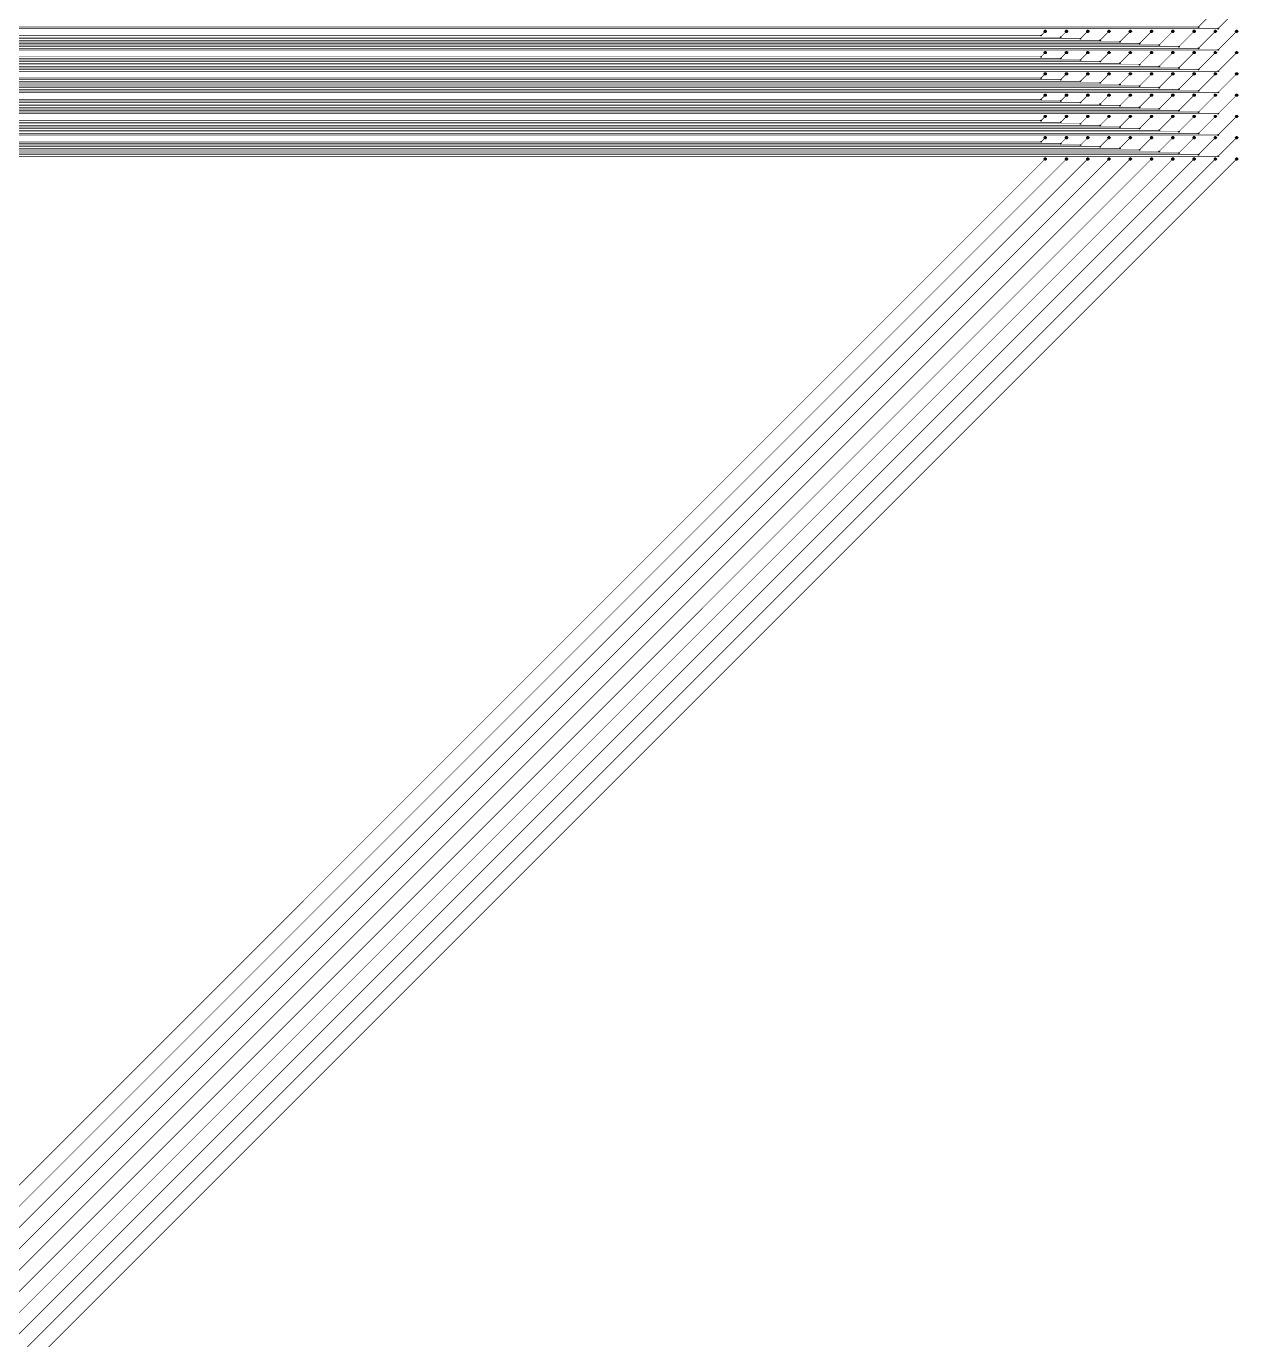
# Model space of a CAD drawing. Extents: x -22715 to 22715, y -22715 to 22715.
# Drawn here: x -5741 to -45, y -10102 to -3926 of the extents above; entities that cross this region are included whole.
import ezdxf

# ---------------------------------------------------------------- set-up
doc = ezdxf.new("R2010")
doc.units = 0
doc.layers.add('L0D0_0', color=2, linetype='CONTINUOUS')

# ---------------------------------------------------------------- blocks, each defined once
blk = doc.blocks.new('LGA400C100P20X20_2000X2000X0_1')
at = {"layer": 'L0D0_0'}
for points in [[(-9.51, -3.55), (-9.528, -3.542), (-9.542, -3.528), (-9.55, -3.51), (-9.55, -3.49), (-9.542, -3.472), (-9.528, -3.458), (-9.51, -3.45), (-9.49, -3.45), (-9.472, -3.458), (-9.458, -3.472), (-9.45, -3.49), (-9.45, -3.51), (-9.458, -3.528), (-9.472, -3.542), (-9.49, -3.55)], [(-8.51, -3.55), (-8.528, -3.542), (-8.542, -3.528), (-8.55, -3.51), (-8.55, -3.49), (-8.542, -3.472), (-8.528, -3.458), (-8.51, -3.45), (-8.49, -3.45), (-8.472, -3.458), (-8.458, -3.472), (-8.45, -3.49), (-8.45, -3.51), (-8.458, -3.528), (-8.472, -3.542), (-8.49, -3.55)], [(-7.51, -3.55), (-7.528, -3.542), (-7.542, -3.528), (-7.55, -3.51), (-7.55, -3.49), (-7.542, -3.472), (-7.528, -3.458), (-7.51, -3.45), (-7.49, -3.45), (-7.472, -3.458), (-7.458, -3.472), (-7.45, -3.49), (-7.45, -3.51), (-7.458, -3.528), (-7.472, -3.542), (-7.49, -3.55)], [(-6.51, -3.55), (-6.528, -3.542), (-6.542, -3.528), (-6.55, -3.51), (-6.55, -3.49), (-6.542, -3.472), (-6.528, -3.458), (-6.51, -3.45), (-6.49, -3.45), (-6.472, -3.458), (-6.458, -3.472), (-6.45, -3.49), (-6.45, -3.51), (-6.458, -3.528), (-6.472, -3.542), (-6.49, -3.55)], [(-5.51, -3.55), (-5.528, -3.542), (-5.542, -3.528), (-5.55, -3.51), (-5.55, -3.49), (-5.542, -3.472), (-5.528, -3.458), (-5.51, -3.45), (-5.49, -3.45), (-5.472, -3.458), (-5.458, -3.472), (-5.45, -3.49), (-5.45, -3.51), (-5.458, -3.528), (-5.472, -3.542), (-5.49, -3.55)], [(-4.51, -3.55), (-4.528, -3.542), (-4.542, -3.528), (-4.55, -3.51), (-4.55, -3.49), (-4.542, -3.472), (-4.528, -3.458), (-4.51, -3.45), (-4.49, -3.45), (-4.472, -3.458), (-4.458, -3.472), (-4.45, -3.49), (-4.45, -3.51), (-4.458, -3.528), (-4.472, -3.542), (-4.49, -3.55)], [(-3.51, -3.55), (-3.528, -3.542), (-3.542, -3.528), (-3.55, -3.51), (-3.55, -3.49), (-3.542, -3.472), (-3.528, -3.458), (-3.51, -3.45), (-3.49, -3.45), (-3.472, -3.458), (-3.458, -3.472), (-3.45, -3.49), (-3.45, -3.51), (-3.458, -3.528), (-3.472, -3.542), (-3.49, -3.55)], [(-2.51, -3.55), (-2.528, -3.542), (-2.542, -3.528), (-2.55, -3.51), (-2.55, -3.49), (-2.542, -3.472), (-2.528, -3.458), (-2.51, -3.45), (-2.49, -3.45), (-2.472, -3.458), (-2.458, -3.472), (-2.45, -3.49), (-2.45, -3.51), (-2.458, -3.528), (-2.472, -3.542), (-2.49, -3.55)], [(-1.51, -3.55), (-1.528, -3.542), (-1.542, -3.528), (-1.55, -3.51), (-1.55, -3.49), (-1.542, -3.472), (-1.528, -3.458), (-1.51, -3.45), (-1.49, -3.45), (-1.472, -3.458), (-1.458, -3.472), (-1.45, -3.49), (-1.45, -3.51), (-1.458, -3.528), (-1.472, -3.542), (-1.49, -3.55)], [(-0.51, -3.55), (-0.528, -3.542), (-0.542, -3.528), (-0.55, -3.51), (-0.55, -3.49), (-0.542, -3.472), (-0.528, -3.458), (-0.51, -3.45), (-0.49, -3.45), (-0.472, -3.458), (-0.458, -3.472), (-0.45, -3.49), (-0.45, -3.51), (-0.458, -3.528), (-0.472, -3.542), (-0.49, -3.55)], [(-9.51, -4.55), (-9.528, -4.542), (-9.542, -4.528), (-9.55, -4.51), (-9.55, -4.49), (-9.542, -4.472), (-9.528, -4.458), (-9.51, -4.45), (-9.49, -4.45), (-9.472, -4.458), (-9.458, -4.472), (-9.45, -4.49), (-9.45, -4.51), (-9.458, -4.528), (-9.472, -4.542), (-9.49, -4.55)], [(-8.51, -4.55), (-8.528, -4.542), (-8.542, -4.528), (-8.55, -4.51), (-8.55, -4.49), (-8.542, -4.472), (-8.528, -4.458), (-8.51, -4.45), (-8.49, -4.45), (-8.472, -4.458), (-8.458, -4.472), (-8.45, -4.49), (-8.45, -4.51), (-8.458, -4.528), (-8.472, -4.542), (-8.49, -4.55)], [(-7.51, -4.55), (-7.528, -4.542), (-7.542, -4.528), (-7.55, -4.51), (-7.55, -4.49), (-7.542, -4.472), (-7.528, -4.458), (-7.51, -4.45), (-7.49, -4.45), (-7.472, -4.458), (-7.458, -4.472), (-7.45, -4.49), (-7.45, -4.51), (-7.458, -4.528), (-7.472, -4.542), (-7.49, -4.55)], [(-6.51, -4.55), (-6.528, -4.542), (-6.542, -4.528), (-6.55, -4.51), (-6.55, -4.49), (-6.542, -4.472), (-6.528, -4.458), (-6.51, -4.45), (-6.49, -4.45), (-6.472, -4.458), (-6.458, -4.472), (-6.45, -4.49), (-6.45, -4.51), (-6.458, -4.528), (-6.472, -4.542), (-6.49, -4.55)], [(-5.51, -4.55), (-5.528, -4.542), (-5.542, -4.528), (-5.55, -4.51), (-5.55, -4.49), (-5.542, -4.472), (-5.528, -4.458), (-5.51, -4.45), (-5.49, -4.45), (-5.472, -4.458), (-5.458, -4.472), (-5.45, -4.49), (-5.45, -4.51), (-5.458, -4.528), (-5.472, -4.542), (-5.49, -4.55)], [(-4.51, -4.55), (-4.528, -4.542), (-4.542, -4.528), (-4.55, -4.51), (-4.55, -4.49), (-4.542, -4.472), (-4.528, -4.458), (-4.51, -4.45), (-4.49, -4.45), (-4.472, -4.458), (-4.458, -4.472), (-4.45, -4.49), (-4.45, -4.51), (-4.458, -4.528), (-4.472, -4.542), (-4.49, -4.55)], [(-3.51, -4.55), (-3.528, -4.542), (-3.542, -4.528), (-3.55, -4.51), (-3.55, -4.49), (-3.542, -4.472), (-3.528, -4.458), (-3.51, -4.45), (-3.49, -4.45), (-3.472, -4.458), (-3.458, -4.472), (-3.45, -4.49), (-3.45, -4.51), (-3.458, -4.528), (-3.472, -4.542), (-3.49, -4.55)], [(-2.51, -4.55), (-2.528, -4.542), (-2.542, -4.528), (-2.55, -4.51), (-2.55, -4.49), (-2.542, -4.472), (-2.528, -4.458), (-2.51, -4.45), (-2.49, -4.45), (-2.472, -4.458), (-2.458, -4.472), (-2.45, -4.49), (-2.45, -4.51), (-2.458, -4.528), (-2.472, -4.542), (-2.49, -4.55)], [(-1.51, -4.55), (-1.528, -4.542), (-1.542, -4.528), (-1.55, -4.51), (-1.55, -4.49), (-1.542, -4.472), (-1.528, -4.458), (-1.51, -4.45), (-1.49, -4.45), (-1.472, -4.458), (-1.458, -4.472), (-1.45, -4.49), (-1.45, -4.51), (-1.458, -4.528), (-1.472, -4.542), (-1.49, -4.55)], [(-0.51, -4.55), (-0.528, -4.542), (-0.542, -4.528), (-0.55, -4.51), (-0.55, -4.49), (-0.542, -4.472), (-0.528, -4.458), (-0.51, -4.45), (-0.49, -4.45), (-0.472, -4.458), (-0.458, -4.472), (-0.45, -4.49), (-0.45, -4.51), (-0.458, -4.528), (-0.472, -4.542), (-0.49, -4.55)], [(-9.51, -5.55), (-9.528, -5.542), (-9.542, -5.528), (-9.55, -5.51), (-9.55, -5.49), (-9.542, -5.472), (-9.528, -5.458), (-9.51, -5.45), (-9.49, -5.45), (-9.472, -5.458), (-9.458, -5.472), (-9.45, -5.49), (-9.45, -5.51), (-9.458, -5.528), (-9.472, -5.542), (-9.49, -5.55)], [(-8.51, -5.55), (-8.528, -5.542), (-8.542, -5.528), (-8.55, -5.51), (-8.55, -5.49), (-8.542, -5.472), (-8.528, -5.458), (-8.51, -5.45), (-8.49, -5.45), (-8.472, -5.458), (-8.458, -5.472), (-8.45, -5.49), (-8.45, -5.51), (-8.458, -5.528), (-8.472, -5.542), (-8.49, -5.55)], [(-7.51, -5.55), (-7.528, -5.542), (-7.542, -5.528), (-7.55, -5.51), (-7.55, -5.49), (-7.542, -5.472), (-7.528, -5.458), (-7.51, -5.45), (-7.49, -5.45), (-7.472, -5.458), (-7.458, -5.472), (-7.45, -5.49), (-7.45, -5.51), (-7.458, -5.528), (-7.472, -5.542), (-7.49, -5.55)], [(-6.51, -5.55), (-6.528, -5.542), (-6.542, -5.528), (-6.55, -5.51), (-6.55, -5.49), (-6.542, -5.472), (-6.528, -5.458), (-6.51, -5.45), (-6.49, -5.45), (-6.472, -5.458), (-6.458, -5.472), (-6.45, -5.49), (-6.45, -5.51), (-6.458, -5.528), (-6.472, -5.542), (-6.49, -5.55)], [(-5.51, -5.55), (-5.528, -5.542), (-5.542, -5.528), (-5.55, -5.51), (-5.55, -5.49), (-5.542, -5.472), (-5.528, -5.458), (-5.51, -5.45), (-5.49, -5.45), (-5.472, -5.458), (-5.458, -5.472), (-5.45, -5.49), (-5.45, -5.51), (-5.458, -5.528), (-5.472, -5.542), (-5.49, -5.55)], [(-4.51, -5.55), (-4.528, -5.542), (-4.542, -5.528), (-4.55, -5.51), (-4.55, -5.49), (-4.542, -5.472), (-4.528, -5.458), (-4.51, -5.45), (-4.49, -5.45), (-4.472, -5.458), (-4.458, -5.472), (-4.45, -5.49), (-4.45, -5.51), (-4.458, -5.528), (-4.472, -5.542), (-4.49, -5.55)], [(-3.51, -5.55), (-3.528, -5.542), (-3.542, -5.528), (-3.55, -5.51), (-3.55, -5.49), (-3.542, -5.472), (-3.528, -5.458), (-3.51, -5.45), (-3.49, -5.45), (-3.472, -5.458), (-3.458, -5.472), (-3.45, -5.49), (-3.45, -5.51), (-3.458, -5.528), (-3.472, -5.542), (-3.49, -5.55)], [(-2.51, -5.55), (-2.528, -5.542), (-2.542, -5.528), (-2.55, -5.51), (-2.55, -5.49), (-2.542, -5.472), (-2.528, -5.458), (-2.51, -5.45), (-2.49, -5.45), (-2.472, -5.458), (-2.458, -5.472), (-2.45, -5.49), (-2.45, -5.51), (-2.458, -5.528), (-2.472, -5.542), (-2.49, -5.55)], [(-1.51, -5.55), (-1.528, -5.542), (-1.542, -5.528), (-1.55, -5.51), (-1.55, -5.49), (-1.542, -5.472), (-1.528, -5.458), (-1.51, -5.45), (-1.49, -5.45), (-1.472, -5.458), (-1.458, -5.472), (-1.45, -5.49), (-1.45, -5.51), (-1.458, -5.528), (-1.472, -5.542), (-1.49, -5.55)], [(-0.51, -5.55), (-0.528, -5.542), (-0.542, -5.528), (-0.55, -5.51), (-0.55, -5.49), (-0.542, -5.472), (-0.528, -5.458), (-0.51, -5.45), (-0.49, -5.45), (-0.472, -5.458), (-0.458, -5.472), (-0.45, -5.49), (-0.45, -5.51), (-0.458, -5.528), (-0.472, -5.542), (-0.49, -5.55)], [(-9.51, -6.55), (-9.528, -6.542), (-9.542, -6.528), (-9.55, -6.51), (-9.55, -6.49), (-9.542, -6.472), (-9.528, -6.458), (-9.51, -6.45), (-9.49, -6.45), (-9.472, -6.458), (-9.458, -6.472), (-9.45, -6.49), (-9.45, -6.51), (-9.458, -6.528), (-9.472, -6.542), (-9.49, -6.55)], [(-8.51, -6.55), (-8.528, -6.542), (-8.542, -6.528), (-8.55, -6.51), (-8.55, -6.49), (-8.542, -6.472), (-8.528, -6.458), (-8.51, -6.45), (-8.49, -6.45), (-8.472, -6.458), (-8.458, -6.472), (-8.45, -6.49), (-8.45, -6.51), (-8.458, -6.528), (-8.472, -6.542), (-8.49, -6.55)], [(-7.51, -6.55), (-7.528, -6.542), (-7.542, -6.528), (-7.55, -6.51), (-7.55, -6.49), (-7.542, -6.472), (-7.528, -6.458), (-7.51, -6.45), (-7.49, -6.45), (-7.472, -6.458), (-7.458, -6.472), (-7.45, -6.49), (-7.45, -6.51), (-7.458, -6.528), (-7.472, -6.542), (-7.49, -6.55)], [(-6.51, -6.55), (-6.528, -6.542), (-6.542, -6.528), (-6.55, -6.51), (-6.55, -6.49), (-6.542, -6.472), (-6.528, -6.458), (-6.51, -6.45), (-6.49, -6.45), (-6.472, -6.458), (-6.458, -6.472), (-6.45, -6.49), (-6.45, -6.51), (-6.458, -6.528), (-6.472, -6.542), (-6.49, -6.55)], [(-5.51, -6.55), (-5.528, -6.542), (-5.542, -6.528), (-5.55, -6.51), (-5.55, -6.49), (-5.542, -6.472), (-5.528, -6.458), (-5.51, -6.45), (-5.49, -6.45), (-5.472, -6.458), (-5.458, -6.472), (-5.45, -6.49), (-5.45, -6.51), (-5.458, -6.528), (-5.472, -6.542), (-5.49, -6.55)], [(-4.51, -6.55), (-4.528, -6.542), (-4.542, -6.528), (-4.55, -6.51), (-4.55, -6.49), (-4.542, -6.472), (-4.528, -6.458), (-4.51, -6.45), (-4.49, -6.45), (-4.472, -6.458), (-4.458, -6.472), (-4.45, -6.49), (-4.45, -6.51), (-4.458, -6.528), (-4.472, -6.542), (-4.49, -6.55)], [(-3.51, -6.55), (-3.528, -6.542), (-3.542, -6.528), (-3.55, -6.51), (-3.55, -6.49), (-3.542, -6.472), (-3.528, -6.458), (-3.51, -6.45), (-3.49, -6.45), (-3.472, -6.458), (-3.458, -6.472), (-3.45, -6.49), (-3.45, -6.51), (-3.458, -6.528), (-3.472, -6.542), (-3.49, -6.55)], [(-2.51, -6.55), (-2.528, -6.542), (-2.542, -6.528), (-2.55, -6.51), (-2.55, -6.49), (-2.542, -6.472), (-2.528, -6.458), (-2.51, -6.45), (-2.49, -6.45), (-2.472, -6.458), (-2.458, -6.472), (-2.45, -6.49), (-2.45, -6.51), (-2.458, -6.528), (-2.472, -6.542), (-2.49, -6.55)], [(-1.51, -6.55), (-1.528, -6.542), (-1.542, -6.528), (-1.55, -6.51), (-1.55, -6.49), (-1.542, -6.472), (-1.528, -6.458), (-1.51, -6.45), (-1.49, -6.45), (-1.472, -6.458), (-1.458, -6.472), (-1.45, -6.49), (-1.45, -6.51), (-1.458, -6.528), (-1.472, -6.542), (-1.49, -6.55)], [(-0.51, -6.55), (-0.528, -6.542), (-0.542, -6.528), (-0.55, -6.51), (-0.55, -6.49), (-0.542, -6.472), (-0.528, -6.458), (-0.51, -6.45), (-0.49, -6.45), (-0.472, -6.458), (-0.458, -6.472), (-0.45, -6.49), (-0.45, -6.51), (-0.458, -6.528), (-0.472, -6.542), (-0.49, -6.55)], [(-9.51, -7.55), (-9.528, -7.542), (-9.542, -7.528), (-9.55, -7.51), (-9.55, -7.49), (-9.542, -7.472), (-9.528, -7.458), (-9.51, -7.45), (-9.49, -7.45), (-9.472, -7.458), (-9.458, -7.472), (-9.45, -7.49), (-9.45, -7.51), (-9.458, -7.528), (-9.472, -7.542), (-9.49, -7.55)], [(-8.51, -7.55), (-8.528, -7.542), (-8.542, -7.528), (-8.55, -7.51), (-8.55, -7.49), (-8.542, -7.472), (-8.528, -7.458), (-8.51, -7.45), (-8.49, -7.45), (-8.472, -7.458), (-8.458, -7.472), (-8.45, -7.49), (-8.45, -7.51), (-8.458, -7.528), (-8.472, -7.542), (-8.49, -7.55)], [(-7.51, -7.55), (-7.528, -7.542), (-7.542, -7.528), (-7.55, -7.51), (-7.55, -7.49), (-7.542, -7.472), (-7.528, -7.458), (-7.51, -7.45), (-7.49, -7.45), (-7.472, -7.458), (-7.458, -7.472), (-7.45, -7.49), (-7.45, -7.51), (-7.458, -7.528), (-7.472, -7.542), (-7.49, -7.55)], [(-6.51, -7.55), (-6.528, -7.542), (-6.542, -7.528), (-6.55, -7.51), (-6.55, -7.49), (-6.542, -7.472), (-6.528, -7.458), (-6.51, -7.45), (-6.49, -7.45), (-6.472, -7.458), (-6.458, -7.472), (-6.45, -7.49), (-6.45, -7.51), (-6.458, -7.528), (-6.472, -7.542), (-6.49, -7.55)], [(-5.51, -7.55), (-5.528, -7.542), (-5.542, -7.528), (-5.55, -7.51), (-5.55, -7.49), (-5.542, -7.472), (-5.528, -7.458), (-5.51, -7.45), (-5.49, -7.45), (-5.472, -7.458), (-5.458, -7.472), (-5.45, -7.49), (-5.45, -7.51), (-5.458, -7.528), (-5.472, -7.542), (-5.49, -7.55)], [(-4.51, -7.55), (-4.528, -7.542), (-4.542, -7.528), (-4.55, -7.51), (-4.55, -7.49), (-4.542, -7.472), (-4.528, -7.458), (-4.51, -7.45), (-4.49, -7.45), (-4.472, -7.458), (-4.458, -7.472), (-4.45, -7.49), (-4.45, -7.51), (-4.458, -7.528), (-4.472, -7.542), (-4.49, -7.55)], [(-3.51, -7.55), (-3.528, -7.542), (-3.542, -7.528), (-3.55, -7.51), (-3.55, -7.49), (-3.542, -7.472), (-3.528, -7.458), (-3.51, -7.45), (-3.49, -7.45), (-3.472, -7.458), (-3.458, -7.472), (-3.45, -7.49), (-3.45, -7.51), (-3.458, -7.528), (-3.472, -7.542), (-3.49, -7.55)], [(-2.51, -7.55), (-2.528, -7.542), (-2.542, -7.528), (-2.55, -7.51), (-2.55, -7.49), (-2.542, -7.472), (-2.528, -7.458), (-2.51, -7.45), (-2.49, -7.45), (-2.472, -7.458), (-2.458, -7.472), (-2.45, -7.49), (-2.45, -7.51), (-2.458, -7.528), (-2.472, -7.542), (-2.49, -7.55)], [(-1.51, -7.55), (-1.528, -7.542), (-1.542, -7.528), (-1.55, -7.51), (-1.55, -7.49), (-1.542, -7.472), (-1.528, -7.458), (-1.51, -7.45), (-1.49, -7.45), (-1.472, -7.458), (-1.458, -7.472), (-1.45, -7.49), (-1.45, -7.51), (-1.458, -7.528), (-1.472, -7.542), (-1.49, -7.55)], [(-0.51, -7.55), (-0.528, -7.542), (-0.542, -7.528), (-0.55, -7.51), (-0.55, -7.49), (-0.542, -7.472), (-0.528, -7.458), (-0.51, -7.45), (-0.49, -7.45), (-0.472, -7.458), (-0.458, -7.472), (-0.45, -7.49), (-0.45, -7.51), (-0.458, -7.528), (-0.472, -7.542), (-0.49, -7.55)], [(-9.51, -8.55), (-9.528, -8.542), (-9.542, -8.528), (-9.55, -8.51), (-9.55, -8.49), (-9.542, -8.472), (-9.528, -8.458), (-9.51, -8.45), (-9.49, -8.45), (-9.472, -8.458), (-9.458, -8.472), (-9.45, -8.49), (-9.45, -8.51), (-9.458, -8.528), (-9.472, -8.542), (-9.49, -8.55)], [(-8.51, -8.55), (-8.528, -8.542), (-8.542, -8.528), (-8.55, -8.51), (-8.55, -8.49), (-8.542, -8.472), (-8.528, -8.458), (-8.51, -8.45), (-8.49, -8.45), (-8.472, -8.458), (-8.458, -8.472), (-8.45, -8.49), (-8.45, -8.51), (-8.458, -8.528), (-8.472, -8.542), (-8.49, -8.55)], [(-7.51, -8.55), (-7.528, -8.542), (-7.542, -8.528), (-7.55, -8.51), (-7.55, -8.49), (-7.542, -8.472), (-7.528, -8.458), (-7.51, -8.45), (-7.49, -8.45), (-7.472, -8.458), (-7.458, -8.472), (-7.45, -8.49), (-7.45, -8.51), (-7.458, -8.528), (-7.472, -8.542), (-7.49, -8.55)], [(-6.51, -8.55), (-6.528, -8.542), (-6.542, -8.528), (-6.55, -8.51), (-6.55, -8.49), (-6.542, -8.472), (-6.528, -8.458), (-6.51, -8.45), (-6.49, -8.45), (-6.472, -8.458), (-6.458, -8.472), (-6.45, -8.49), (-6.45, -8.51), (-6.458, -8.528), (-6.472, -8.542), (-6.49, -8.55)], [(-5.51, -8.55), (-5.528, -8.542), (-5.542, -8.528), (-5.55, -8.51), (-5.55, -8.49), (-5.542, -8.472), (-5.528, -8.458), (-5.51, -8.45), (-5.49, -8.45), (-5.472, -8.458), (-5.458, -8.472), (-5.45, -8.49), (-5.45, -8.51), (-5.458, -8.528), (-5.472, -8.542), (-5.49, -8.55)], [(-4.51, -8.55), (-4.528, -8.542), (-4.542, -8.528), (-4.55, -8.51), (-4.55, -8.49), (-4.542, -8.472), (-4.528, -8.458), (-4.51, -8.45), (-4.49, -8.45), (-4.472, -8.458), (-4.458, -8.472), (-4.45, -8.49), (-4.45, -8.51), (-4.458, -8.528), (-4.472, -8.542), (-4.49, -8.55)], [(-3.51, -8.55), (-3.528, -8.542), (-3.542, -8.528), (-3.55, -8.51), (-3.55, -8.49), (-3.542, -8.472), (-3.528, -8.458), (-3.51, -8.45), (-3.49, -8.45), (-3.472, -8.458), (-3.458, -8.472), (-3.45, -8.49), (-3.45, -8.51), (-3.458, -8.528), (-3.472, -8.542), (-3.49, -8.55)], [(-2.51, -8.55), (-2.528, -8.542), (-2.542, -8.528), (-2.55, -8.51), (-2.55, -8.49), (-2.542, -8.472), (-2.528, -8.458), (-2.51, -8.45), (-2.49, -8.45), (-2.472, -8.458), (-2.458, -8.472), (-2.45, -8.49), (-2.45, -8.51), (-2.458, -8.528), (-2.472, -8.542), (-2.49, -8.55)], [(-1.51, -8.55), (-1.528, -8.542), (-1.542, -8.528), (-1.55, -8.51), (-1.55, -8.49), (-1.542, -8.472), (-1.528, -8.458), (-1.51, -8.45), (-1.49, -8.45), (-1.472, -8.458), (-1.458, -8.472), (-1.45, -8.49), (-1.45, -8.51), (-1.458, -8.528), (-1.472, -8.542), (-1.49, -8.55)], [(-0.51, -8.55), (-0.528, -8.542), (-0.542, -8.528), (-0.55, -8.51), (-0.55, -8.49), (-0.542, -8.472), (-0.528, -8.458), (-0.51, -8.45), (-0.49, -8.45), (-0.472, -8.458), (-0.458, -8.472), (-0.45, -8.49), (-0.45, -8.51), (-0.458, -8.528), (-0.472, -8.542), (-0.49, -8.55)], [(-9.51, -9.55), (-9.528, -9.542), (-9.542, -9.528), (-9.55, -9.51), (-9.55, -9.49), (-9.542, -9.472), (-9.528, -9.458), (-9.51, -9.45), (-9.49, -9.45), (-9.472, -9.458), (-9.458, -9.472), (-9.45, -9.49), (-9.45, -9.51), (-9.458, -9.528), (-9.472, -9.542), (-9.49, -9.55)], [(-8.51, -9.55), (-8.528, -9.542), (-8.542, -9.528), (-8.55, -9.51), (-8.55, -9.49), (-8.542, -9.472), (-8.528, -9.458), (-8.51, -9.45), (-8.49, -9.45), (-8.472, -9.458), (-8.458, -9.472), (-8.45, -9.49), (-8.45, -9.51), (-8.458, -9.528), (-8.472, -9.542), (-8.49, -9.55)], [(-7.51, -9.55), (-7.528, -9.542), (-7.542, -9.528), (-7.55, -9.51), (-7.55, -9.49), (-7.542, -9.472), (-7.528, -9.458), (-7.51, -9.45), (-7.49, -9.45), (-7.472, -9.458), (-7.458, -9.472), (-7.45, -9.49), (-7.45, -9.51), (-7.458, -9.528), (-7.472, -9.542), (-7.49, -9.55)], [(-6.51, -9.55), (-6.528, -9.542), (-6.542, -9.528), (-6.55, -9.51), (-6.55, -9.49), (-6.542, -9.472), (-6.528, -9.458), (-6.51, -9.45), (-6.49, -9.45), (-6.472, -9.458), (-6.458, -9.472), (-6.45, -9.49), (-6.45, -9.51), (-6.458, -9.528), (-6.472, -9.542), (-6.49, -9.55)], [(-5.51, -9.55), (-5.528, -9.542), (-5.542, -9.528), (-5.55, -9.51), (-5.55, -9.49), (-5.542, -9.472), (-5.528, -9.458), (-5.51, -9.45), (-5.49, -9.45), (-5.472, -9.458), (-5.458, -9.472), (-5.45, -9.49), (-5.45, -9.51), (-5.458, -9.528), (-5.472, -9.542), (-5.49, -9.55)], [(-4.51, -9.55), (-4.528, -9.542), (-4.542, -9.528), (-4.55, -9.51), (-4.55, -9.49), (-4.542, -9.472), (-4.528, -9.458), (-4.51, -9.45), (-4.49, -9.45), (-4.472, -9.458), (-4.458, -9.472), (-4.45, -9.49), (-4.45, -9.51), (-4.458, -9.528), (-4.472, -9.542), (-4.49, -9.55)], [(-3.51, -9.55), (-3.528, -9.542), (-3.542, -9.528), (-3.55, -9.51), (-3.55, -9.49), (-3.542, -9.472), (-3.528, -9.458), (-3.51, -9.45), (-3.49, -9.45), (-3.472, -9.458), (-3.458, -9.472), (-3.45, -9.49), (-3.45, -9.51), (-3.458, -9.528), (-3.472, -9.542), (-3.49, -9.55)], [(-2.51, -9.55), (-2.528, -9.542), (-2.542, -9.528), (-2.55, -9.51), (-2.55, -9.49), (-2.542, -9.472), (-2.528, -9.458), (-2.51, -9.45), (-2.49, -9.45), (-2.472, -9.458), (-2.458, -9.472), (-2.45, -9.49), (-2.45, -9.51), (-2.458, -9.528), (-2.472, -9.542), (-2.49, -9.55)], [(-1.51, -9.55), (-1.528, -9.542), (-1.542, -9.528), (-1.55, -9.51), (-1.55, -9.49), (-1.542, -9.472), (-1.528, -9.458), (-1.51, -9.45), (-1.49, -9.45), (-1.472, -9.458), (-1.458, -9.472), (-1.45, -9.49), (-1.45, -9.51), (-1.458, -9.528), (-1.472, -9.542), (-1.49, -9.55)], [(-0.51, -9.55), (-0.528, -9.542), (-0.542, -9.528), (-0.55, -9.51), (-0.55, -9.49), (-0.542, -9.472), (-0.528, -9.458), (-0.51, -9.45), (-0.49, -9.45), (-0.472, -9.458), (-0.458, -9.472), (-0.45, -9.49), (-0.45, -9.51), (-0.458, -9.528), (-0.472, -9.542), (-0.49, -9.55)]]:
    blk.add_lwpolyline(points, close=True, dxfattribs=at)

msp = doc.modelspace()

# ---------------------------------------------------------------- linework, layer by layer
at = {"layer": 'L0D0_0', "const_width": 3}
for points in [[(-230, -3930), (-150, -3850)], [(-137.5, -3937.5), (-50, -3850)], [(-21730, -3930), (-230, -3930)], [(-21537.5, -3937.5), (-137.5, -3937.5)], [(-970, -3970), (-950, -3950)], [(-877.5, -3977.5), (-850, -3950)], [(-785, -3985), (-750, -3950)], [(-692.5, -3992.5), (-650, -3950)], [(-600, -4000), (-550, -3950)], [(-507.5, -4007.5), (-450, -3950)], [(-415, -4015), (-350, -3950)], [(-322.5, -4022.5), (-250, -3950)], [(-230, -4030), (-150, -3950)], [(-137.5, -4037.5), (-50, -3950)], [(-14700.5, -3970), (-970, -3970)], [(-14697.4, -3977.5), (-877.5, -3977.5)], [(-14694.2, -3985), (-785, -3985)], [(-14691.1, -3992.5), (-692.5, -3992.5)], [(-14688, -4000), (-600, -4000)], [(-14684.9, -4007.5), (-507.5, -4007.5)], [(-14681.8, -4015), (-415, -4015)], [(-14678.7, -4022.5), (-322.5, -4022.5)], [(-14675.6, -4030), (-230, -4030)], [(-14672.5, -4037.5), (-137.5, -4037.5)], [(-13890.5, -4070), (-970, -4070)], [(-970, -4070), (-950, -4050)], [(-877.5, -4077.5), (-850, -4050)], [(-785, -4085), (-750, -4050)], [(-692.5, -4092.5), (-650, -4050)], [(-600, -4100), (-550, -4050)], [(-507.5, -4107.5), (-450, -4050)], [(-415, -4115), (-350, -4050)], [(-322.5, -4122.5), (-250, -4050)], [(-230, -4130), (-150, -4050)], [(-137.5, -4137.5), (-50, -4050)], [(-13887.4, -4077.5), (-877.5, -4077.5)], [(-13884.2, -4085), (-785, -4085)], [(-13881.1, -4092.5), (-692.5, -4092.5)], [(-13878, -4100), (-600, -4100)], [(-13874.9, -4107.5), (-507.5, -4107.5)], [(-13871.8, -4115), (-415, -4115)], [(-13868.7, -4122.5), (-322.5, -4122.5)], [(-13865.6, -4130), (-230, -4130)], [(-13862.5, -4137.5), (-137.5, -4137.5)], [(-13005.5, -4170), (-970, -4170)], [(-13002.4, -4177.5), (-877.5, -4177.5)], [(-12999.3, -4185), (-785, -4185)], [(-12996.1, -4192.5), (-692.5, -4192.5)], [(-12993, -4200), (-600, -4200)], [(-970, -4170), (-950, -4150)], [(-877.5, -4177.5), (-850, -4150)], [(-785, -4185), (-750, -4150)], [(-692.5, -4192.5), (-650, -4150)], [(-600, -4200), (-550, -4150)], [(-507.5, -4207.5), (-450, -4150)], [(-415, -4215), (-350, -4150)], [(-322.5, -4222.5), (-250, -4150)], [(-230, -4230), (-150, -4150)], [(-137.5, -4237.5), (-50, -4150)], [(-12989.9, -4207.5), (-507.5, -4207.5)], [(-12986.8, -4215), (-415, -4215)], [(-12983.7, -4222.5), (-322.5, -4222.5)], [(-12980.6, -4230), (-230, -4230)], [(-12977.5, -4237.5), (-137.5, -4237.5)], [(-970, -4270), (-950, -4250)], [(-877.5, -4277.5), (-850, -4250)], [(-785, -4285), (-750, -4250)], [(-692.5, -4292.5), (-650, -4250)], [(-600, -4300), (-550, -4250)], [(-507.5, -4307.5), (-450, -4250)], [(-415, -4315), (-350, -4250)], [(-322.5, -4322.5), (-250, -4250)], [(-230, -4330), (-150, -4250)], [(-137.5, -4337.5), (-50, -4250)], [(-12165.5, -4270), (-970, -4270)], [(-12162.4, -4277.5), (-877.5, -4277.5)], [(-12159.3, -4285), (-785, -4285)], [(-12156.1, -4292.5), (-692.5, -4292.5)], [(-12153, -4300), (-600, -4300)], [(-12149.9, -4307.5), (-507.5, -4307.5)], [(-12146.8, -4315), (-415, -4315)], [(-12143.7, -4322.5), (-322.5, -4322.5)], [(-12140.6, -4330), (-230, -4330)], [(-12137.5, -4337.5), (-137.5, -4337.5)], [(-11208, -4370), (-970, -4370)], [(-11204.9, -4377.5), (-877.5, -4377.5)], [(-11201.7, -4385), (-785, -4385)], [(-970, -4370), (-950, -4350)], [(-877.5, -4377.5), (-850, -4350)], [(-785, -4385), (-750, -4350)], [(-692.5, -4392.5), (-650, -4350)], [(-600, -4400), (-550, -4350)], [(-507.5, -4407.5), (-450, -4350)], [(-415, -4415), (-350, -4350)], [(-322.5, -4422.5), (-250, -4350)], [(-230, -4430), (-150, -4350)], [(-137.5, -4437.5), (-50, -4350)], [(-11198.6, -4392.5), (-692.5, -4392.5)], [(-11195.5, -4400), (-600, -4400)], [(-11192.4, -4407.5), (-507.5, -4407.5)], [(-11189.3, -4415), (-415, -4415)], [(-11186.2, -4422.5), (-322.5, -4422.5)], [(-11183.1, -4430), (-230, -4430)], [(-11180, -4437.5), (-137.5, -4437.5)], [(-10280.5, -4470), (-970, -4470)], [(-10277.4, -4477.5), (-877.5, -4477.5)], [(-10274.2, -4485), (-785, -4485)], [(-10271.1, -4492.5), (-692.5, -4492.5)], [(-10268, -4500), (-600, -4500)], [(-10264.9, -4507.5), (-507.5, -4507.5)], [(-970, -4470), (-950, -4450)], [(-877.5, -4477.5), (-850, -4450)], [(-785, -4485), (-750, -4450)], [(-692.5, -4492.5), (-650, -4450)], [(-600, -4500), (-550, -4450)], [(-507.5, -4507.5), (-450, -4450)], [(-415, -4515), (-350, -4450)], [(-322.5, -4522.5), (-250, -4450)], [(-230, -4530), (-150, -4450)], [(-137.5, -4537.5), (-50, -4450)], [(-13215, -17715), (-50, -4550)], [(-13215, -17615), (-150, -4550)], [(-13215, -17515), (-250, -4550)], [(-13215, -17415), (-350, -4550)], [(-13215, -17315), (-450, -4550)], [(-13215, -17215), (-550, -4550)], [(-13215, -17115), (-650, -4550)], [(-13215, -17015), (-750, -4550)], [(-13215, -16915), (-850, -4550)], [(-13215, -16815), (-950, -4550)], [(-10261.8, -4515), (-415, -4515)], [(-10258.7, -4522.5), (-322.5, -4522.5)], [(-10255.6, -4530), (-230, -4530)], [(-10252.5, -4537.5), (-137.5, -4537.5)]]:
    msp.add_lwpolyline(points, dxfattribs=at)
at = {"layer": 'L0D0_0'}
for points in [[(-950, -3951.7), (-951.4, -3950.8), (-951.4, -3949.2), (-950, -3948.3), (-948.5, -3949.2), (-948.5, -3950.8)], [(-850, -3951.7), (-851.4, -3950.8), (-851.4, -3949.2), (-850, -3948.3), (-848.5, -3949.2), (-848.5, -3950.8)], [(-750, -3951.7), (-751.4, -3950.8), (-751.4, -3949.2), (-750, -3948.3), (-748.5, -3949.2), (-748.5, -3950.8)], [(-650, -3951.7), (-651.4, -3950.8), (-651.4, -3949.2), (-650, -3948.3), (-648.5, -3949.2), (-648.5, -3950.8)], [(-550, -3951.7), (-551.4, -3950.8), (-551.4, -3949.2), (-550, -3948.3), (-548.5, -3949.2), (-548.5, -3950.8)], [(-450, -3951.7), (-451.4, -3950.8), (-451.4, -3949.2), (-450, -3948.3), (-448.5, -3949.2), (-448.5, -3950.8)], [(-350, -3951.7), (-351.5, -3950.8), (-351.5, -3949.2), (-350, -3948.3), (-348.6, -3949.2), (-348.6, -3950.8)], [(-250, -3951.7), (-251.5, -3950.8), (-251.5, -3949.2), (-250, -3948.3), (-248.6, -3949.2), (-248.6, -3950.8)], [(-230, -3931.7), (-231.4, -3930.8), (-231.4, -3929.2), (-230, -3928.3), (-228.5, -3929.2), (-228.5, -3930.8)], [(-230, -3931.7), (-231.4, -3930.8), (-231.4, -3929.2), (-230, -3928.3), (-228.5, -3929.2), (-228.5, -3930.8)], [(-150, -3951.7), (-151.5, -3950.8), (-151.5, -3949.2), (-150, -3948.3), (-148.6, -3949.2), (-148.6, -3950.8)], [(-137.5, -3939.2), (-138.9, -3938.3), (-138.9, -3936.7), (-137.5, -3935.8), (-136, -3936.7), (-136, -3938.3)], [(-137.5, -3939.2), (-138.9, -3938.3), (-138.9, -3936.7), (-137.5, -3935.8), (-136, -3936.7), (-136, -3938.3)], [(-50, -3951.7), (-51.5, -3950.8), (-51.5, -3949.2), (-50, -3948.3), (-48.6, -3949.2), (-48.6, -3950.8)], [(-970, -3971.7), (-971.4, -3970.8), (-971.4, -3969.2), (-970, -3968.3), (-968.5, -3969.2), (-968.5, -3970.8)], [(-970, -3971.7), (-971.4, -3970.8), (-971.4, -3969.2), (-970, -3968.3), (-968.5, -3969.2), (-968.5, -3970.8)], [(-877.5, -3979.2), (-878.9, -3978.3), (-878.9, -3976.7), (-877.5, -3975.8), (-876, -3976.7), (-876, -3978.3)], [(-877.5, -3979.2), (-878.9, -3978.3), (-878.9, -3976.7), (-877.5, -3975.8), (-876, -3976.7), (-876, -3978.3)], [(-785, -3986.7), (-786.4, -3985.8), (-786.4, -3984.2), (-785, -3983.3), (-783.5, -3984.2), (-783.5, -3985.8)], [(-785, -3986.7), (-786.4, -3985.8), (-786.4, -3984.2), (-785, -3983.3), (-783.5, -3984.2), (-783.5, -3985.8)], [(-692.5, -3994.2), (-693.9, -3993.3), (-693.9, -3991.7), (-692.5, -3990.8), (-691, -3991.7), (-691, -3993.3)], [(-692.5, -3994.2), (-693.9, -3993.3), (-693.9, -3991.7), (-692.5, -3990.8), (-691, -3991.7), (-691, -3993.3)], [(-600, -4001.7), (-601.4, -4000.8), (-601.4, -3999.2), (-600, -3998.3), (-598.5, -3999.2), (-598.5, -4000.8)], [(-600, -4001.7), (-601.4, -4000.8), (-601.4, -3999.2), (-600, -3998.3), (-598.5, -3999.2), (-598.5, -4000.8)], [(-507.5, -4009.2), (-508.9, -4008.3), (-508.9, -4006.7), (-507.5, -4005.8), (-506, -4006.7), (-506, -4008.3)], [(-507.5, -4009.2), (-508.9, -4008.3), (-508.9, -4006.7), (-507.5, -4005.8), (-506, -4006.7), (-506, -4008.3)], [(-415, -4016.7), (-416.4, -4015.8), (-416.4, -4014.2), (-415, -4013.3), (-413.5, -4014.2), (-413.5, -4015.8)], [(-415, -4016.7), (-416.4, -4015.8), (-416.4, -4014.2), (-415, -4013.3), (-413.5, -4014.2), (-413.5, -4015.8)], [(-970, -4071.7), (-971.4, -4070.8), (-971.4, -4069.2), (-970, -4068.3), (-968.5, -4069.2), (-968.5, -4070.8)], [(-970, -4071.7), (-971.4, -4070.8), (-971.4, -4069.2), (-970, -4068.3), (-968.5, -4069.2), (-968.5, -4070.8)], [(-950, -4051.7), (-951.4, -4050.8), (-951.4, -4049.2), (-950, -4048.3), (-948.5, -4049.2), (-948.5, -4050.8)], [(-850, -4051.7), (-851.4, -4050.8), (-851.4, -4049.2), (-850, -4048.3), (-848.5, -4049.2), (-848.5, -4050.8)], [(-750, -4051.7), (-751.4, -4050.8), (-751.4, -4049.2), (-750, -4048.3), (-748.5, -4049.2), (-748.5, -4050.8)], [(-650, -4051.7), (-651.4, -4050.8), (-651.4, -4049.2), (-650, -4048.3), (-648.5, -4049.2), (-648.5, -4050.8)], [(-550, -4051.7), (-551.4, -4050.8), (-551.4, -4049.2), (-550, -4048.3), (-548.5, -4049.2), (-548.5, -4050.8)], [(-450, -4051.7), (-451.4, -4050.8), (-451.4, -4049.2), (-450, -4048.3), (-448.5, -4049.2), (-448.5, -4050.8)], [(-350, -4051.7), (-351.5, -4050.8), (-351.5, -4049.2), (-350, -4048.3), (-348.6, -4049.2), (-348.6, -4050.8)], [(-322.5, -4024.2), (-323.9, -4023.3), (-323.9, -4021.7), (-322.5, -4020.8), (-321, -4021.7), (-321, -4023.3)], [(-322.5, -4024.2), (-323.9, -4023.3), (-323.9, -4021.7), (-322.5, -4020.8), (-321, -4021.7), (-321, -4023.3)], [(-250, -4051.7), (-251.5, -4050.8), (-251.5, -4049.2), (-250, -4048.3), (-248.6, -4049.2), (-248.6, -4050.8)], [(-230, -4031.7), (-231.4, -4030.8), (-231.4, -4029.2), (-230, -4028.3), (-228.5, -4029.2), (-228.5, -4030.8)], [(-230, -4031.7), (-231.4, -4030.8), (-231.4, -4029.2), (-230, -4028.3), (-228.5, -4029.2), (-228.5, -4030.8)], [(-150, -4051.7), (-151.5, -4050.8), (-151.5, -4049.2), (-150, -4048.3), (-148.6, -4049.2), (-148.6, -4050.8)], [(-137.5, -4039.2), (-138.9, -4038.3), (-138.9, -4036.7), (-137.5, -4035.8), (-136, -4036.7), (-136, -4038.3)], [(-137.5, -4039.2), (-138.9, -4038.3), (-138.9, -4036.7), (-137.5, -4035.8), (-136, -4036.7), (-136, -4038.3)], [(-50, -4051.7), (-51.5, -4050.8), (-51.5, -4049.2), (-50, -4048.3), (-48.6, -4049.2), (-48.6, -4050.8)], [(-877.5, -4079.2), (-878.9, -4078.3), (-878.9, -4076.7), (-877.5, -4075.8), (-876, -4076.7), (-876, -4078.3)], [(-877.5, -4079.2), (-878.9, -4078.3), (-878.9, -4076.7), (-877.5, -4075.8), (-876, -4076.7), (-876, -4078.3)], [(-785, -4086.7), (-786.4, -4085.8), (-786.4, -4084.2), (-785, -4083.3), (-783.5, -4084.2), (-783.5, -4085.8)], [(-785, -4086.7), (-786.4, -4085.8), (-786.4, -4084.2), (-785, -4083.3), (-783.5, -4084.2), (-783.5, -4085.8)], [(-692.5, -4094.2), (-693.9, -4093.3), (-693.9, -4091.7), (-692.5, -4090.8), (-691, -4091.7), (-691, -4093.3)], [(-692.5, -4094.2), (-693.9, -4093.3), (-693.9, -4091.7), (-692.5, -4090.8), (-691, -4091.7), (-691, -4093.3)], [(-600, -4101.7), (-601.4, -4100.8), (-601.4, -4099.2), (-600, -4098.3), (-598.5, -4099.2), (-598.5, -4100.8)], [(-600, -4101.7), (-601.4, -4100.8), (-601.4, -4099.2), (-600, -4098.3), (-598.5, -4099.2), (-598.5, -4100.8)], [(-507.5, -4109.2), (-508.9, -4108.3), (-508.9, -4106.7), (-507.5, -4105.8), (-506, -4106.7), (-506, -4108.3)], [(-507.5, -4109.2), (-508.9, -4108.3), (-508.9, -4106.7), (-507.5, -4105.8), (-506, -4106.7), (-506, -4108.3)], [(-415, -4116.7), (-416.4, -4115.8), (-416.4, -4114.2), (-415, -4113.3), (-413.5, -4114.2), (-413.5, -4115.8)], [(-415, -4116.7), (-416.4, -4115.8), (-416.4, -4114.2), (-415, -4113.3), (-413.5, -4114.2), (-413.5, -4115.8)], [(-322.5, -4124.2), (-323.9, -4123.3), (-323.9, -4121.7), (-322.5, -4120.8), (-321, -4121.7), (-321, -4123.3)], [(-322.5, -4124.2), (-323.9, -4123.3), (-323.9, -4121.7), (-322.5, -4120.8), (-321, -4121.7), (-321, -4123.3)], [(-230, -4131.7), (-231.4, -4130.8), (-231.4, -4129.2), (-230, -4128.3), (-228.5, -4129.2), (-228.5, -4130.8)], [(-230, -4131.7), (-231.4, -4130.8), (-231.4, -4129.2), (-230, -4128.3), (-228.5, -4129.2), (-228.5, -4130.8)], [(-137.5, -4139.2), (-138.9, -4138.3), (-138.9, -4136.7), (-137.5, -4135.8), (-136, -4136.7), (-136, -4138.3)], [(-137.5, -4139.2), (-138.9, -4138.3), (-138.9, -4136.7), (-137.5, -4135.8), (-136, -4136.7), (-136, -4138.3)], [(-970, -4171.7), (-971.4, -4170.8), (-971.4, -4169.2), (-970, -4168.3), (-968.5, -4169.2), (-968.5, -4170.8)], [(-970, -4171.7), (-971.4, -4170.8), (-971.4, -4169.2), (-970, -4168.3), (-968.5, -4169.2), (-968.5, -4170.8)], [(-950, -4151.7), (-951.4, -4150.8), (-951.4, -4149.2), (-950, -4148.3), (-948.5, -4149.2), (-948.5, -4150.8)], [(-877.5, -4179.2), (-878.9, -4178.3), (-878.9, -4176.7), (-877.5, -4175.8), (-876, -4176.7), (-876, -4178.3)], [(-877.5, -4179.2), (-878.9, -4178.3), (-878.9, -4176.7), (-877.5, -4175.8), (-876, -4176.7), (-876, -4178.3)], [(-850, -4151.7), (-851.4, -4150.8), (-851.4, -4149.2), (-850, -4148.3), (-848.5, -4149.2), (-848.5, -4150.8)], [(-785, -4186.7), (-786.4, -4185.8), (-786.4, -4184.2), (-785, -4183.3), (-783.5, -4184.2), (-783.5, -4185.8)], [(-785, -4186.7), (-786.4, -4185.8), (-786.4, -4184.2), (-785, -4183.3), (-783.5, -4184.2), (-783.5, -4185.8)], [(-750, -4151.7), (-751.4, -4150.8), (-751.4, -4149.2), (-750, -4148.3), (-748.5, -4149.2), (-748.5, -4150.8)], [(-692.5, -4194.2), (-693.9, -4193.3), (-693.9, -4191.7), (-692.5, -4190.8), (-691, -4191.7), (-691, -4193.3)], [(-692.5, -4194.2), (-693.9, -4193.3), (-693.9, -4191.7), (-692.5, -4190.8), (-691, -4191.7), (-691, -4193.3)], [(-650, -4151.7), (-651.4, -4150.8), (-651.4, -4149.2), (-650, -4148.3), (-648.5, -4149.2), (-648.5, -4150.8)], [(-600, -4201.7), (-601.4, -4200.8), (-601.4, -4199.2), (-600, -4198.3), (-598.5, -4199.2), (-598.5, -4200.8)], [(-600, -4201.7), (-601.4, -4200.8), (-601.4, -4199.2), (-600, -4198.3), (-598.5, -4199.2), (-598.5, -4200.8)], [(-550, -4151.7), (-551.4, -4150.8), (-551.4, -4149.2), (-550, -4148.3), (-548.5, -4149.2), (-548.5, -4150.8)], [(-450, -4151.7), (-451.4, -4150.8), (-451.4, -4149.2), (-450, -4148.3), (-448.5, -4149.2), (-448.5, -4150.8)], [(-350, -4151.7), (-351.5, -4150.8), (-351.5, -4149.2), (-350, -4148.3), (-348.6, -4149.2), (-348.6, -4150.8)], [(-250, -4151.7), (-251.5, -4150.8), (-251.5, -4149.2), (-250, -4148.3), (-248.6, -4149.2), (-248.6, -4150.8)], [(-150, -4151.7), (-151.5, -4150.8), (-151.5, -4149.2), (-150, -4148.3), (-148.6, -4149.2), (-148.6, -4150.8)], [(-50, -4151.7), (-51.5, -4150.8), (-51.5, -4149.2), (-50, -4148.3), (-48.6, -4149.2), (-48.6, -4150.8)], [(-950, -4251.7), (-951.4, -4250.8), (-951.4, -4249.2), (-950, -4248.3), (-948.5, -4249.2), (-948.5, -4250.8)], [(-850, -4251.7), (-851.4, -4250.8), (-851.4, -4249.2), (-850, -4248.3), (-848.5, -4249.2), (-848.5, -4250.8)], [(-750, -4251.7), (-751.4, -4250.8), (-751.4, -4249.2), (-750, -4248.3), (-748.5, -4249.2), (-748.5, -4250.8)], [(-650, -4251.7), (-651.4, -4250.8), (-651.4, -4249.2), (-650, -4248.3), (-648.5, -4249.2), (-648.5, -4250.8)], [(-550, -4251.7), (-551.4, -4250.8), (-551.4, -4249.2), (-550, -4248.3), (-548.5, -4249.2), (-548.5, -4250.8)], [(-507.5, -4209.2), (-508.9, -4208.3), (-508.9, -4206.7), (-507.5, -4205.8), (-506, -4206.7), (-506, -4208.3)], [(-507.5, -4209.2), (-508.9, -4208.3), (-508.9, -4206.7), (-507.5, -4205.8), (-506, -4206.7), (-506, -4208.3)], [(-450, -4251.7), (-451.4, -4250.8), (-451.4, -4249.2), (-450, -4248.3), (-448.5, -4249.2), (-448.5, -4250.8)], [(-415, -4216.7), (-416.4, -4215.8), (-416.4, -4214.2), (-415, -4213.3), (-413.5, -4214.2), (-413.5, -4215.8)], [(-415, -4216.7), (-416.4, -4215.8), (-416.4, -4214.2), (-415, -4213.3), (-413.5, -4214.2), (-413.5, -4215.8)], [(-350, -4251.7), (-351.5, -4250.8), (-351.5, -4249.2), (-350, -4248.3), (-348.6, -4249.2), (-348.6, -4250.8)], [(-322.5, -4224.2), (-323.9, -4223.3), (-323.9, -4221.7), (-322.5, -4220.8), (-321, -4221.7), (-321, -4223.3)], [(-322.5, -4224.2), (-323.9, -4223.3), (-323.9, -4221.7), (-322.5, -4220.8), (-321, -4221.7), (-321, -4223.3)], [(-250, -4251.7), (-251.5, -4250.8), (-251.5, -4249.2), (-250, -4248.3), (-248.6, -4249.2), (-248.6, -4250.8)], [(-230, -4231.7), (-231.4, -4230.8), (-231.4, -4229.2), (-230, -4228.3), (-228.5, -4229.2), (-228.5, -4230.8)], [(-230, -4231.7), (-231.4, -4230.8), (-231.4, -4229.2), (-230, -4228.3), (-228.5, -4229.2), (-228.5, -4230.8)], [(-150, -4251.7), (-151.5, -4250.8), (-151.5, -4249.2), (-150, -4248.3), (-148.6, -4249.2), (-148.6, -4250.8)], [(-137.5, -4239.2), (-138.9, -4238.3), (-138.9, -4236.7), (-137.5, -4235.8), (-136, -4236.7), (-136, -4238.3)], [(-137.5, -4239.2), (-138.9, -4238.3), (-138.9, -4236.7), (-137.5, -4235.8), (-136, -4236.7), (-136, -4238.3)], [(-50, -4251.7), (-51.5, -4250.8), (-51.5, -4249.2), (-50, -4248.3), (-48.6, -4249.2), (-48.6, -4250.8)], [(-970, -4271.7), (-971.4, -4270.8), (-971.4, -4269.2), (-970, -4268.3), (-968.5, -4269.2), (-968.5, -4270.8)], [(-970, -4271.7), (-971.4, -4270.8), (-971.4, -4269.2), (-970, -4268.3), (-968.5, -4269.2), (-968.5, -4270.8)], [(-877.5, -4279.2), (-878.9, -4278.3), (-878.9, -4276.7), (-877.5, -4275.8), (-876, -4276.7), (-876, -4278.3)], [(-877.5, -4279.2), (-878.9, -4278.3), (-878.9, -4276.7), (-877.5, -4275.8), (-876, -4276.7), (-876, -4278.3)], [(-785, -4286.7), (-786.4, -4285.8), (-786.4, -4284.2), (-785, -4283.3), (-783.5, -4284.2), (-783.5, -4285.8)], [(-785, -4286.7), (-786.4, -4285.8), (-786.4, -4284.2), (-785, -4283.3), (-783.5, -4284.2), (-783.5, -4285.8)], [(-692.5, -4294.2), (-693.9, -4293.3), (-693.9, -4291.7), (-692.5, -4290.8), (-691, -4291.7), (-691, -4293.3)], [(-692.5, -4294.2), (-693.9, -4293.3), (-693.9, -4291.7), (-692.5, -4290.8), (-691, -4291.7), (-691, -4293.3)], [(-600, -4301.7), (-601.4, -4300.8), (-601.4, -4299.2), (-600, -4298.3), (-598.5, -4299.2), (-598.5, -4300.8)], [(-600, -4301.7), (-601.4, -4300.8), (-601.4, -4299.2), (-600, -4298.3), (-598.5, -4299.2), (-598.5, -4300.8)], [(-507.5, -4309.2), (-508.9, -4308.3), (-508.9, -4306.7), (-507.5, -4305.8), (-506, -4306.7), (-506, -4308.3)], [(-507.5, -4309.2), (-508.9, -4308.3), (-508.9, -4306.7), (-507.5, -4305.8), (-506, -4306.7), (-506, -4308.3)], [(-415, -4316.7), (-416.4, -4315.8), (-416.4, -4314.2), (-415, -4313.3), (-413.5, -4314.2), (-413.5, -4315.8)], [(-415, -4316.7), (-416.4, -4315.8), (-416.4, -4314.2), (-415, -4313.3), (-413.5, -4314.2), (-413.5, -4315.8)], [(-322.5, -4324.2), (-323.9, -4323.3), (-323.9, -4321.7), (-322.5, -4320.8), (-321, -4321.7), (-321, -4323.3)], [(-322.5, -4324.2), (-323.9, -4323.3), (-323.9, -4321.7), (-322.5, -4320.8), (-321, -4321.7), (-321, -4323.3)], [(-970, -4371.7), (-971.4, -4370.8), (-971.4, -4369.2), (-970, -4368.3), (-968.5, -4369.2), (-968.5, -4370.8)], [(-970, -4371.7), (-971.4, -4370.8), (-971.4, -4369.2), (-970, -4368.3), (-968.5, -4369.2), (-968.5, -4370.8)], [(-950, -4351.7), (-951.4, -4350.8), (-951.4, -4349.2), (-950, -4348.3), (-948.5, -4349.2), (-948.5, -4350.8)], [(-877.5, -4379.2), (-878.9, -4378.3), (-878.9, -4376.7), (-877.5, -4375.8), (-876, -4376.7), (-876, -4378.3)], [(-877.5, -4379.2), (-878.9, -4378.3), (-878.9, -4376.7), (-877.5, -4375.8), (-876, -4376.7), (-876, -4378.3)], [(-850, -4351.7), (-851.4, -4350.8), (-851.4, -4349.2), (-850, -4348.3), (-848.5, -4349.2), (-848.5, -4350.8)], [(-785, -4386.7), (-786.4, -4385.8), (-786.4, -4384.2), (-785, -4383.3), (-783.5, -4384.2), (-783.5, -4385.8)], [(-785, -4386.7), (-786.4, -4385.8), (-786.4, -4384.2), (-785, -4383.3), (-783.5, -4384.2), (-783.5, -4385.8)], [(-750, -4351.7), (-751.4, -4350.8), (-751.4, -4349.2), (-750, -4348.3), (-748.5, -4349.2), (-748.5, -4350.8)], [(-650, -4351.7), (-651.4, -4350.8), (-651.4, -4349.2), (-650, -4348.3), (-648.5, -4349.2), (-648.5, -4350.8)], [(-550, -4351.7), (-551.4, -4350.8), (-551.4, -4349.2), (-550, -4348.3), (-548.5, -4349.2), (-548.5, -4350.8)], [(-450, -4351.7), (-451.4, -4350.8), (-451.4, -4349.2), (-450, -4348.3), (-448.5, -4349.2), (-448.5, -4350.8)], [(-350, -4351.7), (-351.5, -4350.8), (-351.5, -4349.2), (-350, -4348.3), (-348.6, -4349.2), (-348.6, -4350.8)], [(-250, -4351.7), (-251.5, -4350.8), (-251.5, -4349.2), (-250, -4348.3), (-248.6, -4349.2), (-248.6, -4350.8)], [(-230, -4331.7), (-231.4, -4330.8), (-231.4, -4329.2), (-230, -4328.3), (-228.5, -4329.2), (-228.5, -4330.8)], [(-230, -4331.7), (-231.4, -4330.8), (-231.4, -4329.2), (-230, -4328.3), (-228.5, -4329.2), (-228.5, -4330.8)], [(-150, -4351.7), (-151.5, -4350.8), (-151.5, -4349.2), (-150, -4348.3), (-148.6, -4349.2), (-148.6, -4350.8)], [(-137.5, -4339.2), (-138.9, -4338.3), (-138.9, -4336.7), (-137.5, -4335.8), (-136, -4336.7), (-136, -4338.3)], [(-137.5, -4339.2), (-138.9, -4338.3), (-138.9, -4336.7), (-137.5, -4335.8), (-136, -4336.7), (-136, -4338.3)], [(-50, -4351.7), (-51.5, -4350.8), (-51.5, -4349.2), (-50, -4348.3), (-48.6, -4349.2), (-48.6, -4350.8)], [(-692.5, -4394.2), (-693.9, -4393.3), (-693.9, -4391.7), (-692.5, -4390.8), (-691, -4391.7), (-691, -4393.3)], [(-692.5, -4394.2), (-693.9, -4393.3), (-693.9, -4391.7), (-692.5, -4390.8), (-691, -4391.7), (-691, -4393.3)], [(-600, -4401.7), (-601.4, -4400.8), (-601.4, -4399.2), (-600, -4398.3), (-598.5, -4399.2), (-598.5, -4400.8)], [(-600, -4401.7), (-601.4, -4400.8), (-601.4, -4399.2), (-600, -4398.3), (-598.5, -4399.2), (-598.5, -4400.8)], [(-507.5, -4409.2), (-508.9, -4408.3), (-508.9, -4406.7), (-507.5, -4405.8), (-506, -4406.7), (-506, -4408.3)], [(-507.5, -4409.2), (-508.9, -4408.3), (-508.9, -4406.7), (-507.5, -4405.8), (-506, -4406.7), (-506, -4408.3)], [(-415, -4416.7), (-416.4, -4415.8), (-416.4, -4414.2), (-415, -4413.3), (-413.5, -4414.2), (-413.5, -4415.8)], [(-415, -4416.7), (-416.4, -4415.8), (-416.4, -4414.2), (-415, -4413.3), (-413.5, -4414.2), (-413.5, -4415.8)], [(-322.5, -4424.2), (-323.9, -4423.3), (-323.9, -4421.7), (-322.5, -4420.8), (-321, -4421.7), (-321, -4423.3)], [(-322.5, -4424.2), (-323.9, -4423.3), (-323.9, -4421.7), (-322.5, -4420.8), (-321, -4421.7), (-321, -4423.3)], [(-230, -4431.7), (-231.4, -4430.8), (-231.4, -4429.2), (-230, -4428.3), (-228.5, -4429.2), (-228.5, -4430.8)], [(-230, -4431.7), (-231.4, -4430.8), (-231.4, -4429.2), (-230, -4428.3), (-228.5, -4429.2), (-228.5, -4430.8)], [(-137.5, -4439.2), (-138.9, -4438.3), (-138.9, -4436.7), (-137.5, -4435.8), (-136, -4436.7), (-136, -4438.3)], [(-137.5, -4439.2), (-138.9, -4438.3), (-138.9, -4436.7), (-137.5, -4435.8), (-136, -4436.7), (-136, -4438.3)], [(-970, -4471.7), (-971.4, -4470.8), (-971.4, -4469.2), (-970, -4468.3), (-968.5, -4469.2), (-968.5, -4470.8)], [(-970, -4471.7), (-971.4, -4470.8), (-971.4, -4469.2), (-970, -4468.3), (-968.5, -4469.2), (-968.5, -4470.8)], [(-950, -4451.7), (-951.4, -4450.8), (-951.4, -4449.2), (-950, -4448.3), (-948.5, -4449.2), (-948.5, -4450.8)], [(-877.5, -4479.2), (-878.9, -4478.3), (-878.9, -4476.7), (-877.5, -4475.8), (-876, -4476.7), (-876, -4478.3)], [(-877.5, -4479.2), (-878.9, -4478.3), (-878.9, -4476.7), (-877.5, -4475.8), (-876, -4476.7), (-876, -4478.3)], [(-850, -4451.7), (-851.4, -4450.8), (-851.4, -4449.2), (-850, -4448.3), (-848.5, -4449.2), (-848.5, -4450.8)], [(-785, -4486.7), (-786.4, -4485.8), (-786.4, -4484.2), (-785, -4483.3), (-783.5, -4484.2), (-783.5, -4485.8)], [(-785, -4486.7), (-786.4, -4485.8), (-786.4, -4484.2), (-785, -4483.3), (-783.5, -4484.2), (-783.5, -4485.8)], [(-750, -4451.7), (-751.4, -4450.8), (-751.4, -4449.2), (-750, -4448.3), (-748.5, -4449.2), (-748.5, -4450.8)], [(-692.5, -4494.2), (-693.9, -4493.3), (-693.9, -4491.7), (-692.5, -4490.8), (-691, -4491.7), (-691, -4493.3)], [(-692.5, -4494.2), (-693.9, -4493.3), (-693.9, -4491.7), (-692.5, -4490.8), (-691, -4491.7), (-691, -4493.3)], [(-650, -4451.7), (-651.4, -4450.8), (-651.4, -4449.2), (-650, -4448.3), (-648.5, -4449.2), (-648.5, -4450.8)], [(-600, -4501.7), (-601.4, -4500.8), (-601.4, -4499.2), (-600, -4498.3), (-598.5, -4499.2), (-598.5, -4500.8)], [(-600, -4501.7), (-601.4, -4500.8), (-601.4, -4499.2), (-600, -4498.3), (-598.5, -4499.2), (-598.5, -4500.8)], [(-550, -4451.7), (-551.4, -4450.8), (-551.4, -4449.2), (-550, -4448.3), (-548.5, -4449.2), (-548.5, -4450.8)], [(-507.5, -4509.2), (-508.9, -4508.3), (-508.9, -4506.7), (-507.5, -4505.8), (-506, -4506.7), (-506, -4508.3)], [(-507.5, -4509.2), (-508.9, -4508.3), (-508.9, -4506.7), (-507.5, -4505.8), (-506, -4506.7), (-506, -4508.3)], [(-450, -4451.7), (-451.4, -4450.8), (-451.4, -4449.2), (-450, -4448.3), (-448.5, -4449.2), (-448.5, -4450.8)], [(-350, -4451.7), (-351.5, -4450.8), (-351.5, -4449.2), (-350, -4448.3), (-348.6, -4449.2), (-348.6, -4450.8)], [(-250, -4451.7), (-251.5, -4450.8), (-251.5, -4449.2), (-250, -4448.3), (-248.6, -4449.2), (-248.6, -4450.8)], [(-150, -4451.7), (-151.5, -4450.8), (-151.5, -4449.2), (-150, -4448.3), (-148.6, -4449.2), (-148.6, -4450.8)], [(-50, -4451.7), (-51.5, -4450.8), (-51.5, -4449.2), (-50, -4448.3), (-48.6, -4449.2), (-48.6, -4450.8)], [(-950, -4551.7), (-951.4, -4550.8), (-951.4, -4549.2), (-950, -4548.3), (-948.5, -4549.2), (-948.5, -4550.8)], [(-850, -4551.7), (-851.4, -4550.8), (-851.4, -4549.2), (-850, -4548.3), (-848.5, -4549.2), (-848.5, -4550.8)], [(-750, -4551.7), (-751.4, -4550.8), (-751.4, -4549.2), (-750, -4548.3), (-748.5, -4549.2), (-748.5, -4550.8)], [(-650, -4551.7), (-651.4, -4550.8), (-651.4, -4549.2), (-650, -4548.3), (-648.5, -4549.2), (-648.5, -4550.8)], [(-550, -4551.7), (-551.4, -4550.8), (-551.4, -4549.2), (-550, -4548.3), (-548.5, -4549.2), (-548.5, -4550.8)], [(-450, -4551.7), (-451.4, -4550.8), (-451.4, -4549.2), (-450, -4548.3), (-448.5, -4549.2), (-448.5, -4550.8)], [(-415, -4516.7), (-416.4, -4515.8), (-416.4, -4514.2), (-415, -4513.3), (-413.5, -4514.2), (-413.5, -4515.8)], [(-415, -4516.7), (-416.4, -4515.8), (-416.4, -4514.2), (-415, -4513.3), (-413.5, -4514.2), (-413.5, -4515.8)], [(-350, -4551.7), (-351.5, -4550.8), (-351.5, -4549.2), (-350, -4548.3), (-348.6, -4549.2), (-348.6, -4550.8)], [(-322.5, -4524.2), (-323.9, -4523.3), (-323.9, -4521.7), (-322.5, -4520.8), (-321, -4521.7), (-321, -4523.3)], [(-322.5, -4524.2), (-323.9, -4523.3), (-323.9, -4521.7), (-322.5, -4520.8), (-321, -4521.7), (-321, -4523.3)], [(-250, -4551.7), (-251.5, -4550.8), (-251.5, -4549.2), (-250, -4548.3), (-248.6, -4549.2), (-248.6, -4550.8)], [(-230, -4531.7), (-231.4, -4530.8), (-231.4, -4529.2), (-230, -4528.3), (-228.5, -4529.2), (-228.5, -4530.8)], [(-230, -4531.7), (-231.4, -4530.8), (-231.4, -4529.2), (-230, -4528.3), (-228.5, -4529.2), (-228.5, -4530.8)], [(-150, -4551.7), (-151.5, -4550.8), (-151.5, -4549.2), (-150, -4548.3), (-148.6, -4549.2), (-148.6, -4550.8)], [(-137.5, -4539.2), (-138.9, -4538.3), (-138.9, -4536.7), (-137.5, -4535.8), (-136, -4536.7), (-136, -4538.3)], [(-137.5, -4539.2), (-138.9, -4538.3), (-138.9, -4536.7), (-137.5, -4535.8), (-136, -4536.7), (-136, -4538.3)], [(-50, -4551.7), (-51.5, -4550.8), (-51.5, -4549.2), (-50, -4548.3), (-48.6, -4549.2), (-48.6, -4550.8)]]:
    msp.add_lwpolyline(points, close=True, dxfattribs=at)

# ---------------------------------------------------------------- block references
at = {"xscale": 100, "yscale": 100}
msp.add_blockref('LGA400C100P20X20_2000X2000X0_1', (0, -3600), dxfattribs=at)

doc.saveas('drawing.dxf')
